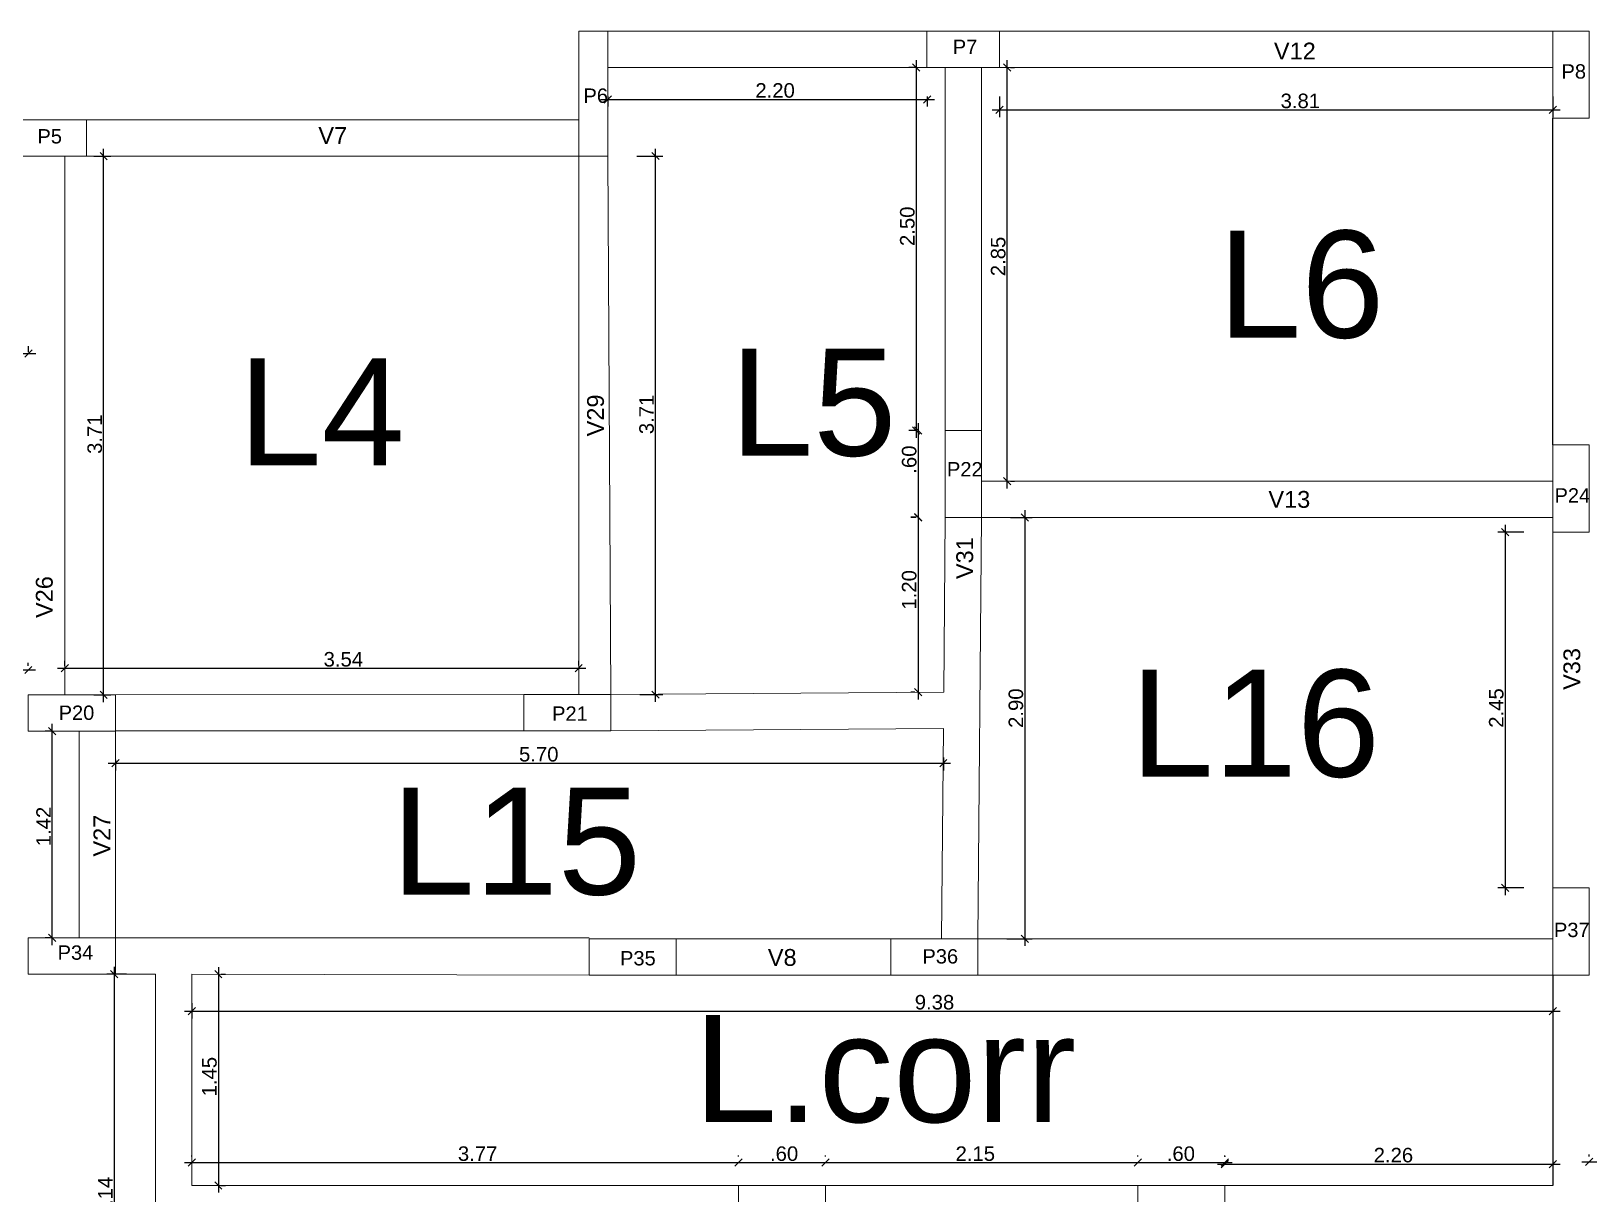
# Model space of a CAD drawing. Header units: millimetres. Extents: x 2878 to 6301, y 540 to 1980.
# Drawn here: x 2920.83 to 2931.56, y 714.03 to 722.04 of the extents above; entities that cross this region are included whole.
import ezdxf

# ---------------------------------------------------------------- set-up
doc = ezdxf.new("R2010")
doc.units = ezdxf.units.MM
doc.header["$LTSCALE"] = 4
for name, color, linetype, lineweight in [('ALVENARIA', 4, 'Continuous', 20), ('COTAS', 35, 'Continuous', 5), ('ESTRUTURA', 4, 'Continuous', 25), ('PILAR', 1, 'Continuous', 5)]:
    doc.layers.add(name, color=color, linetype=linetype, lineweight=lineweight)
doc.styles.get("Standard").update_dxf_attribs({"font": 'arial.ttf'})
doc.dimstyles.new('ISO-25', dxfattribs={"dimscale": 0, "dimtxt": 0.1, "dimasz": 0.05, "dimexe": 0.05, "dimexo": 0.2, "dimgap": 0.01, "dimtad": 1, "dimzin": 4, "dimdsep": 46, "dimtxsty": 'Standard', "dimblk": 'OBLIQUE', "dimcen": 0.1, "dimdle": 0.05, "dimclrt": 256, "dimadec": 0, "dimazin": 0, "dimtfac": 1, "dimtix": 1, "dimtofl": 0, "dimtmove": 0, "dimatfit": 3, "dimfxl": 1, "dimtfillclr": 256, "dimarcsym": 0})

# ---------------------------------------------------------------- blocks, each defined once
blk = doc.blocks.new('PILAR')
at = {"layer": 'PILAR', "ltscale": 0.01}
blk.add_lwpolyline([(-0.15, 0), (0.1, 0), (0.1, -0.6), (-0.15, -0.6)], close=True, dxfattribs=at)
blk = doc.blocks.new('_Oblique')
at = {"color": 0, "linetype": 'ByBlock', "lineweight": -2}
blk.add_line((-0.5, -0.5), (0.5, 0.5), dxfattribs=at)
blk = doc.blocks.new('*D353')
at = {"layer": 'COTAS', "color": 0, "lineweight": -2, "transparency": 16777216}
for p, q in [((2918.591, 719.826), (2918.591, 719.866)), ((2920.812, 719.826), (2920.812, 719.866)), ((2918.541, 719.816), (2920.862, 719.816))]:
    blk.add_line(p, q, dxfattribs=at)
at = {"layer": 'Defpoints', "color": 0, "transparency": 16777216}
for p in [(2920.812, 719.816), (2918.591, 719.626), (2920.812, 719.626)]:
    blk.add_point(p, dxfattribs=at)
at = {"layer": 'COTAS', "color": 0, "lineweight": -2, "transparency": 16777216, "xscale": 0.05, "yscale": 0.05, "zscale": 0.05, "rotation": 180}
blk.add_blockref('_Oblique', (2918.591, 719.816), dxfattribs=at)
at = {"layer": 'COTAS', "color": 0, "lineweight": -2, "transparency": 16777216, "xscale": 0.05, "yscale": 0.05, "zscale": 0.05}
blk.add_blockref('_Oblique', (2920.812, 719.816), dxfattribs=at)
at = {"layer": 'COTAS', "transparency": 16777216, "insert": (2919.678, 719.877), "char_height": 0.1, "attachment_point": 5}
blk.add_mtext('2.22', dxfattribs=at)
blk = doc.blocks.new('*D354')
at = {"layer": 'COTAS', "color": 0, "lineweight": -2, "transparency": 16777216}
for p, q in [((2917.121, 717.636), (2920.861, 717.636)), ((2917.171, 717.678), (2917.171, 717.686)), ((2920.811, 717.665), (2920.811, 717.686))]:
    blk.add_line(p, q, dxfattribs=at)
at = {"layer": 'Defpoints', "color": 0, "transparency": 16777216}
for p in [(2920.811, 717.636), (2917.171, 717.478), (2920.811, 717.465)]:
    blk.add_point(p, dxfattribs=at)
at = {"layer": 'COTAS', "color": 0, "lineweight": -2, "transparency": 16777216, "xscale": 0.05, "yscale": 0.05, "zscale": 0.05, "rotation": 180}
blk.add_blockref('_Oblique', (2917.171, 717.636), dxfattribs=at)
at = {"layer": 'COTAS', "color": 0, "lineweight": -2, "transparency": 16777216, "xscale": 0.05, "yscale": 0.05, "zscale": 0.05}
blk.add_blockref('_Oblique', (2920.811, 717.636), dxfattribs=at)
at = {"layer": 'COTAS', "transparency": 16777216, "insert": (2919.046, 717.697), "char_height": 0.1, "attachment_point": 5}
blk.add_mtext('3.64', dxfattribs=at)
blk = doc.blocks.new('*D355')
at = {"layer": 'COTAS', "color": 0, "lineweight": -2, "transparency": 16777216}
for p, q in [((2921.262, 721.175), (2921.38, 721.175)), ((2921.33, 717.415), (2921.33, 721.225)), ((2921.262, 717.465), (2921.38, 717.465))]:
    blk.add_line(p, q, dxfattribs=at)
at = {"layer": 'Defpoints', "color": 0, "transparency": 16777216}
for p in [(2921.062, 721.175), (2921.33, 721.175), (2921.062, 717.465)]:
    blk.add_point(p, dxfattribs=at)
at = {"layer": 'COTAS', "color": 0, "lineweight": -2, "transparency": 16777216, "xscale": 0.05, "yscale": 0.05, "zscale": 0.05}
for p, rotation in [((2921.33, 721.175), 90), ((2921.33, 717.465), 270)]:
    blk.add_blockref('_Oblique', p, dxfattribs=dict(at, rotation=rotation))
at = {"layer": 'COTAS', "transparency": 16777216, "insert": (2921.269, 719.26), "char_height": 0.1, "attachment_point": 5, "rotation": 90}
blk.add_mtext('3.71', dxfattribs=at)
blk = doc.blocks.new('*D356')
at = {"layer": 'COTAS', "color": 0, "lineweight": -2, "transparency": 16777216}
for p, q in [((2921.012, 717.648), (2924.652, 717.648)), ((2921.062, 717.665), (2921.062, 717.698)), ((2924.602, 717.666), (2924.602, 717.698))]:
    blk.add_line(p, q, dxfattribs=at)
at = {"layer": 'Defpoints', "color": 0, "transparency": 16777216}
for p in [(2924.602, 717.648), (2921.062, 717.465), (2924.602, 717.466)]:
    blk.add_point(p, dxfattribs=at)
at = {"layer": 'COTAS', "color": 0, "lineweight": -2, "transparency": 16777216, "xscale": 0.05, "yscale": 0.05, "zscale": 0.05, "rotation": 180}
blk.add_blockref('_Oblique', (2921.062, 717.648), dxfattribs=at)
at = {"layer": 'COTAS', "color": 0, "lineweight": -2, "transparency": 16777216, "xscale": 0.05, "yscale": 0.05, "zscale": 0.05}
blk.add_blockref('_Oblique', (2924.602, 717.648), dxfattribs=at)
at = {"layer": 'COTAS', "transparency": 16777216, "insert": (2922.981, 717.709), "char_height": 0.1, "attachment_point": 5}
blk.add_mtext('3.54', dxfattribs=at)
blk = doc.blocks.new('*D357')
at = {"layer": 'COTAS', "color": 0, "lineweight": -2, "transparency": 16777216}
for p, q in [((2925.002, 721.176), (2925.182, 721.176)), ((2925.132, 717.416), (2925.132, 721.226)), ((2925.024, 717.466), (2925.182, 717.466))]:
    blk.add_line(p, q, dxfattribs=at)
at = {"layer": 'Defpoints', "color": 0, "transparency": 16777216}
for p in [(2924.802, 721.176), (2925.132, 721.176), (2924.824, 717.466)]:
    blk.add_point(p, dxfattribs=at)
at = {"layer": 'COTAS', "color": 0, "lineweight": -2, "transparency": 16777216, "xscale": 0.05, "yscale": 0.05, "zscale": 0.05}
for p, rotation in [((2925.132, 721.176), 90), ((2925.132, 717.466), 270)]:
    blk.add_blockref('_Oblique', p, dxfattribs=dict(at, rotation=rotation))
at = {"layer": 'COTAS', "transparency": 16777216, "insert": (2925.07, 719.396), "char_height": 0.1, "attachment_point": 5, "rotation": 90}
blk.add_mtext('3.71', dxfattribs=at)
blk = doc.blocks.new('*D358')
at = {"layer": 'COTAS', "color": 0, "lineweight": -2, "transparency": 16777216}
for p, q in [((2924.802, 721.586), (2924.802, 721.516)), ((2927.002, 721.586), (2927.002, 721.516)), ((2924.752, 721.566), (2927.052, 721.566))]:
    blk.add_line(p, q, dxfattribs=at)
at = {"layer": 'Defpoints', "color": 0, "transparency": 16777216}
for p in [(2924.802, 721.786), (2927.002, 721.786), (2927.002, 721.566)]:
    blk.add_point(p, dxfattribs=at)
at = {"layer": 'COTAS', "color": 0, "lineweight": -2, "transparency": 16777216, "xscale": 0.05, "yscale": 0.05, "zscale": 0.05, "rotation": 180}
blk.add_blockref('_Oblique', (2924.802, 721.566), dxfattribs=at)
at = {"layer": 'COTAS', "color": 0, "lineweight": -2, "transparency": 16777216, "xscale": 0.05, "yscale": 0.05, "zscale": 0.05}
blk.add_blockref('_Oblique', (2927.002, 721.566), dxfattribs=at)
at = {"layer": 'COTAS', "transparency": 16777216, "insert": (2925.955, 721.627), "char_height": 0.1, "attachment_point": 5}
blk.add_mtext('2.20', dxfattribs=at)
blk = doc.blocks.new('*D359')
at = {"layer": 'COTAS', "color": 0, "lineweight": -2, "transparency": 16777216}
for p, q in [((2926.927, 721.786), (2926.877, 721.786)), ((2926.927, 721.836), (2926.927, 719.236)), ((2926.927, 719.286), (2926.877, 719.286))]:
    blk.add_line(p, q, dxfattribs=at)
at = {"layer": 'Defpoints', "color": 0, "transparency": 16777216}
for p in [(2927.127, 721.786), (2926.927, 719.286), (2927.127, 719.286)]:
    blk.add_point(p, dxfattribs=at)
at = {"layer": 'COTAS', "color": 0, "lineweight": -2, "transparency": 16777216, "xscale": 0.05, "yscale": 0.05, "zscale": 0.05}
for p, rotation in [((2926.927, 721.786), 90), ((2926.927, 719.286), 270)]:
    blk.add_blockref('_Oblique', p, dxfattribs=dict(at, rotation=rotation))
at = {"layer": 'COTAS', "transparency": 16777216, "insert": (2926.866, 720.692), "char_height": 0.1, "attachment_point": 5, "rotation": 90}
blk.add_mtext('2.50', dxfattribs=at)
blk = doc.blocks.new('*D360')
at = {"layer": 'COTAS', "color": 0, "lineweight": -2, "transparency": 16777216}
for p, q in [((2926.94, 719.336), (2926.94, 718.636)), ((2926.927, 719.286), (2926.89, 719.286)), ((2926.927, 718.686), (2926.89, 718.686))]:
    blk.add_line(p, q, dxfattribs=at)
at = {"layer": 'Defpoints', "color": 0, "transparency": 16777216}
for p in [(2927.127, 719.286), (2926.94, 718.686), (2927.127, 718.686)]:
    blk.add_point(p, dxfattribs=at)
at = {"layer": 'COTAS', "color": 0, "lineweight": -2, "transparency": 16777216, "xscale": 0.05, "yscale": 0.05, "zscale": 0.05}
for p, rotation in [((2926.94, 719.286), 90), ((2926.94, 718.686), 270)]:
    blk.add_blockref('_Oblique', p, dxfattribs=dict(at, rotation=rotation))
at = {"layer": 'COTAS', "transparency": 16777216, "insert": (2926.879, 719.085), "char_height": 0.1, "attachment_point": 5, "rotation": 90}
blk.add_mtext('.60', dxfattribs=at)
blk = doc.blocks.new('*D361')
at = {"layer": 'COTAS', "color": 0, "lineweight": -2, "transparency": 16777216}
for p, q in [((2926.927, 718.688), (2926.89, 718.688)), ((2926.94, 718.738), (2926.94, 717.433)), ((2926.917, 717.483), (2926.89, 717.483))]:
    blk.add_line(p, q, dxfattribs=at)
at = {"layer": 'Defpoints', "color": 0, "transparency": 16777216}
for p in [(2927.127, 718.688), (2926.94, 717.483), (2927.117, 717.483)]:
    blk.add_point(p, dxfattribs=at)
at = {"layer": 'COTAS', "color": 0, "lineweight": -2, "transparency": 16777216, "xscale": 0.05, "yscale": 0.05, "zscale": 0.05}
for p, rotation in [((2926.94, 718.688), 90), ((2926.94, 717.483), 270)]:
    blk.add_blockref('_Oblique', p, dxfattribs=dict(at, rotation=rotation))
at = {"layer": 'COTAS', "transparency": 16777216, "insert": (2926.879, 718.188), "char_height": 0.1, "attachment_point": 5, "rotation": 90}
blk.add_mtext('1.20', dxfattribs=at)
blk = doc.blocks.new('*D362')
at = {"layer": 'COTAS', "color": 0, "lineweight": -2, "transparency": 16777216}
for p, q in [((2927.577, 718.686), (2927.725, 718.686)), ((2927.675, 718.736), (2927.675, 715.735)), ((2927.552, 715.785), (2927.725, 715.785))]:
    blk.add_line(p, q, dxfattribs=at)
at = {"layer": 'Defpoints', "color": 0, "transparency": 16777216}
for p in [(2927.377, 718.686), (2927.352, 715.785), (2927.675, 715.785)]:
    blk.add_point(p, dxfattribs=at)
at = {"layer": 'COTAS', "color": 0, "lineweight": -2, "transparency": 16777216, "xscale": 0.05, "yscale": 0.05, "zscale": 0.05}
for p, rotation in [((2927.675, 718.686), 90), ((2927.675, 715.785), 270)]:
    blk.add_blockref('_Oblique', p, dxfattribs=dict(at, rotation=rotation))
at = {"layer": 'COTAS', "transparency": 16777216, "insert": (2927.614, 717.373), "char_height": 0.1, "attachment_point": 5, "rotation": 90}
blk.add_mtext('2.90', dxfattribs=at)
blk = doc.blocks.new('*D363')
at = {"layer": 'COTAS', "color": 0, "lineweight": -2, "transparency": 16777216}
for p, q in [((2927.553, 718.886), (2927.553, 721.836)), ((2927.577, 721.786), (2927.603, 721.786)), ((2927.577, 718.936), (2927.603, 718.936))]:
    blk.add_line(p, q, dxfattribs=at)
at = {"layer": 'Defpoints', "color": 0, "transparency": 16777216}
for p in [(2927.377, 721.786), (2927.553, 721.786), (2927.377, 718.936)]:
    blk.add_point(p, dxfattribs=at)
at = {"layer": 'COTAS', "color": 0, "lineweight": -2, "transparency": 16777216, "xscale": 0.05, "yscale": 0.05, "zscale": 0.05}
for p, rotation in [((2927.553, 721.786), 90), ((2927.553, 718.936), 270)]:
    blk.add_blockref('_Oblique', p, dxfattribs=dict(at, rotation=rotation))
at = {"layer": 'COTAS', "transparency": 16777216, "insert": (2927.492, 720.484), "char_height": 0.1, "attachment_point": 5, "rotation": 90}
blk.add_mtext('2.85', dxfattribs=at)
blk = doc.blocks.new('*D364')
at = {"layer": 'COTAS', "color": 0, "lineweight": -2, "transparency": 16777216}
for p, q in [((2927.501, 721.586), (2927.501, 721.444)), ((2931.312, 721.586), (2931.312, 721.444)), ((2927.451, 721.494), (2931.362, 721.494))]:
    blk.add_line(p, q, dxfattribs=at)
at = {"layer": 'Defpoints', "color": 0, "transparency": 16777216}
for p in [(2927.501, 721.786), (2931.312, 721.786), (2931.312, 721.494)]:
    blk.add_point(p, dxfattribs=at)
at = {"layer": 'COTAS', "color": 0, "lineweight": -2, "transparency": 16777216, "xscale": 0.05, "yscale": 0.05, "zscale": 0.05, "rotation": 180}
blk.add_blockref('_Oblique', (2927.501, 721.494), dxfattribs=at)
at = {"layer": 'COTAS', "color": 0, "lineweight": -2, "transparency": 16777216, "xscale": 0.05, "yscale": 0.05, "zscale": 0.05}
blk.add_blockref('_Oblique', (2931.312, 721.494), dxfattribs=at)
at = {"layer": 'COTAS', "transparency": 16777216, "insert": (2929.573, 721.555), "char_height": 0.1, "attachment_point": 5}
blk.add_mtext('3.81', dxfattribs=at)
blk = doc.blocks.new('*D365')
at = {"layer": 'COTAS', "color": 0, "lineweight": -2, "transparency": 16777216}
for p, q in [((2931.113, 718.586), (2930.934, 718.586)), ((2930.984, 718.636), (2930.984, 716.085)), ((2931.113, 716.135), (2930.934, 716.135))]:
    blk.add_line(p, q, dxfattribs=at)
at = {"layer": 'Defpoints', "color": 0, "transparency": 16777216}
for p in [(2931.313, 718.586), (2930.984, 716.135), (2931.313, 716.135)]:
    blk.add_point(p, dxfattribs=at)
at = {"layer": 'COTAS', "color": 0, "lineweight": -2, "transparency": 16777216, "xscale": 0.05, "yscale": 0.05, "zscale": 0.05}
for p, rotation in [((2930.984, 718.586), 90), ((2930.984, 716.135), 270)]:
    blk.add_blockref('_Oblique', p, dxfattribs=dict(at, rotation=rotation))
at = {"layer": 'COTAS', "transparency": 16777216, "insert": (2930.923, 717.374), "char_height": 0.1, "attachment_point": 5, "rotation": 90}
blk.add_mtext('2.45', dxfattribs=at)
blk = doc.blocks.new('*D366')
at = {"layer": 'COTAS', "color": 0, "lineweight": -2, "transparency": 16777216}
for p, q in [((2922.12, 715.59), (2922.12, 714.036)), ((2922.137, 715.54), (2922.17, 715.54)), ((2922.137, 714.086), (2922.17, 714.086))]:
    blk.add_line(p, q, dxfattribs=at)
at = {"layer": 'Defpoints', "color": 0, "transparency": 16777216}
for p in [(2921.937, 715.54), (2921.937, 714.086), (2922.12, 714.086)]:
    blk.add_point(p, dxfattribs=at)
at = {"layer": 'COTAS', "color": 0, "lineweight": -2, "transparency": 16777216, "xscale": 0.05, "yscale": 0.05, "zscale": 0.05}
for p, rotation in [((2922.12, 715.54), 90), ((2922.12, 714.086), 270)]:
    blk.add_blockref('_Oblique', p, dxfattribs=dict(at, rotation=rotation))
at = {"layer": 'COTAS', "transparency": 16777216, "insert": (2922.059, 714.835), "char_height": 0.1, "attachment_point": 5, "rotation": 90}
blk.add_mtext('1.45', dxfattribs=at)
blk = doc.blocks.new('*D367')
at = {"layer": 'COTAS', "color": 0, "lineweight": -2, "transparency": 16777216}
for p, q in [((2921.937, 714.286), (2921.937, 714.293)), ((2925.703, 714.286), (2925.703, 714.293)), ((2921.887, 714.243), (2925.753, 714.243))]:
    blk.add_line(p, q, dxfattribs=at)
at = {"layer": 'Defpoints', "color": 0, "transparency": 16777216}
for p in [(2925.703, 714.243), (2921.937, 714.086), (2925.703, 714.086)]:
    blk.add_point(p, dxfattribs=at)
at = {"layer": 'COTAS', "color": 0, "lineweight": -2, "transparency": 16777216, "xscale": 0.05, "yscale": 0.05, "zscale": 0.05, "rotation": 180}
blk.add_blockref('_Oblique', (2921.937, 714.243), dxfattribs=at)
at = {"layer": 'COTAS', "color": 0, "lineweight": -2, "transparency": 16777216, "xscale": 0.05, "yscale": 0.05, "zscale": 0.05}
blk.add_blockref('_Oblique', (2925.703, 714.243), dxfattribs=at)
at = {"layer": 'COTAS', "transparency": 16777216, "insert": (2923.906, 714.304), "char_height": 0.1, "attachment_point": 5}
blk.add_mtext('3.77', dxfattribs=at)
blk = doc.blocks.new('*D368')
at = {"layer": 'COTAS', "color": 0, "lineweight": -2, "transparency": 16777216}
for p, q in [((2925.703, 714.286), (2925.703, 714.293)), ((2926.303, 714.286), (2926.303, 714.293)), ((2925.653, 714.243), (2926.353, 714.243))]:
    blk.add_line(p, q, dxfattribs=at)
at = {"layer": 'Defpoints', "color": 0, "transparency": 16777216}
for p in [(2926.303, 714.243), (2925.703, 714.086), (2926.303, 714.086)]:
    blk.add_point(p, dxfattribs=at)
at = {"layer": 'COTAS', "color": 0, "lineweight": -2, "transparency": 16777216, "xscale": 0.05, "yscale": 0.05, "zscale": 0.05, "rotation": 180}
blk.add_blockref('_Oblique', (2925.703, 714.243), dxfattribs=at)
at = {"layer": 'COTAS', "color": 0, "lineweight": -2, "transparency": 16777216, "xscale": 0.05, "yscale": 0.05, "zscale": 0.05}
blk.add_blockref('_Oblique', (2926.303, 714.243), dxfattribs=at)
at = {"layer": 'COTAS', "transparency": 16777216, "insert": (2926.017, 714.304), "char_height": 0.1, "attachment_point": 5}
blk.add_mtext('.60', dxfattribs=at)
blk = doc.blocks.new('*D369')
at = {"layer": 'COTAS', "color": 0, "lineweight": -2, "transparency": 16777216}
for p, q in [((2926.303, 714.286), (2926.303, 714.293)), ((2928.453, 714.286), (2928.453, 714.293)), ((2926.253, 714.243), (2928.503, 714.243))]:
    blk.add_line(p, q, dxfattribs=at)
at = {"layer": 'Defpoints', "color": 0, "transparency": 16777216}
for p in [(2928.453, 714.243), (2926.303, 714.086), (2928.453, 714.086)]:
    blk.add_point(p, dxfattribs=at)
at = {"layer": 'COTAS', "color": 0, "lineweight": -2, "transparency": 16777216, "xscale": 0.05, "yscale": 0.05, "zscale": 0.05, "rotation": 180}
blk.add_blockref('_Oblique', (2926.303, 714.243), dxfattribs=at)
at = {"layer": 'COTAS', "color": 0, "lineweight": -2, "transparency": 16777216, "xscale": 0.05, "yscale": 0.05, "zscale": 0.05}
blk.add_blockref('_Oblique', (2928.453, 714.243), dxfattribs=at)
at = {"layer": 'COTAS', "transparency": 16777216, "insert": (2927.334, 714.304), "char_height": 0.1, "attachment_point": 5}
blk.add_mtext('2.15', dxfattribs=at)
blk = doc.blocks.new('*D370')
at = {"layer": 'COTAS', "color": 0, "lineweight": -2, "transparency": 16777216}
for p, q in [((2928.453, 714.286), (2928.453, 714.293)), ((2929.053, 714.286), (2929.053, 714.293)), ((2928.403, 714.243), (2929.103, 714.243))]:
    blk.add_line(p, q, dxfattribs=at)
at = {"layer": 'Defpoints', "color": 0, "transparency": 16777216}
for p in [(2929.053, 714.243), (2928.453, 714.086), (2929.053, 714.086)]:
    blk.add_point(p, dxfattribs=at)
at = {"layer": 'COTAS', "color": 0, "lineweight": -2, "transparency": 16777216, "xscale": 0.05, "yscale": 0.05, "zscale": 0.05, "rotation": 180}
blk.add_blockref('_Oblique', (2928.453, 714.243), dxfattribs=at)
at = {"layer": 'COTAS', "color": 0, "lineweight": -2, "transparency": 16777216, "xscale": 0.05, "yscale": 0.05, "zscale": 0.05}
blk.add_blockref('_Oblique', (2929.053, 714.243), dxfattribs=at)
at = {"layer": 'COTAS', "transparency": 16777216, "insert": (2928.75, 714.304), "char_height": 0.1, "attachment_point": 5}
blk.add_mtext('.60', dxfattribs=at)
blk = doc.blocks.new('*D371')
at = {"layer": 'COTAS', "color": 0, "lineweight": -2, "transparency": 16777216}
for p, q in [((2920.961, 717.215), (2920.926, 717.215)), ((2920.976, 715.741), (2920.976, 717.265)), ((2920.961, 715.791), (2920.926, 715.791))]:
    blk.add_line(p, q, dxfattribs=at)
at = {"layer": 'Defpoints', "color": 0, "transparency": 16777216}
for p in [(2920.976, 717.215), (2921.161, 717.215), (2921.161, 715.791)]:
    blk.add_point(p, dxfattribs=at)
at = {"layer": 'COTAS', "color": 0, "lineweight": -2, "transparency": 16777216, "xscale": 0.05, "yscale": 0.05, "zscale": 0.05}
for p, rotation in [((2920.976, 717.215), 90), ((2920.976, 715.791), 270)]:
    blk.add_blockref('_Oblique', p, dxfattribs=dict(at, rotation=rotation))
at = {"layer": 'COTAS', "transparency": 16777216, "insert": (2920.916, 716.558), "char_height": 0.1, "attachment_point": 5, "rotation": 90}
blk.add_mtext('1.42', dxfattribs=at)
blk = doc.blocks.new('*D372')
at = {"layer": 'COTAS', "color": 0, "lineweight": -2, "transparency": 16777216}
for p, q in [((2921.403, 715.591), (2921.403, 712.355)), ((2921.487, 715.541), (2921.353, 715.541)), ((2921.487, 712.405), (2921.353, 712.405))]:
    blk.add_line(p, q, dxfattribs=at)
at = {"layer": 'Defpoints', "color": 0, "transparency": 16777216}
for p in [(2921.687, 715.541), (2921.403, 712.405), (2921.687, 712.405)]:
    blk.add_point(p, dxfattribs=at)
at = {"layer": 'COTAS', "color": 0, "lineweight": -2, "transparency": 16777216, "xscale": 0.05, "yscale": 0.05, "zscale": 0.05}
for p, rotation in [((2921.403, 715.541), 90), ((2921.403, 712.405), 270)]:
    blk.add_blockref('_Oblique', p, dxfattribs=dict(at, rotation=rotation))
at = {"layer": 'COTAS', "transparency": 16777216, "insert": (2921.342, 714.009), "char_height": 0.1, "attachment_point": 5, "rotation": 90}
blk.add_mtext('3.14', dxfattribs=at)
blk = doc.blocks.new('*D465')
at = {"layer": 'COTAS', "color": 0, "lineweight": -2, "transparency": 16777216}
for p, q in [((2929.053, 714.286), (2929.053, 714.283)), ((2931.313, 714.286), (2931.313, 714.283)), ((2929.003, 714.233), (2931.363, 714.233))]:
    blk.add_line(p, q, dxfattribs=at)
at = {"layer": 'Defpoints', "color": 0, "transparency": 16777216}
for p in [(2931.313, 714.233), (2929.053, 714.086), (2931.313, 714.086)]:
    blk.add_point(p, dxfattribs=at)
at = {"layer": 'COTAS', "color": 0, "lineweight": -2, "transparency": 16777216, "xscale": 0.05, "yscale": 0.05, "zscale": 0.05, "rotation": 180}
blk.add_blockref('_Oblique', (2929.053, 714.233), dxfattribs=at)
at = {"layer": 'COTAS', "color": 0, "lineweight": -2, "transparency": 16777216, "xscale": 0.05, "yscale": 0.05, "zscale": 0.05}
blk.add_blockref('_Oblique', (2931.313, 714.233), dxfattribs=at)
at = {"layer": 'COTAS', "transparency": 16777216, "insert": (2930.214, 714.294), "char_height": 0.1, "attachment_point": 5}
blk.add_mtext('2.26', dxfattribs=at)
blk = doc.blocks.new('*D470')
at = {"layer": 'COTAS', "color": 0, "lineweight": -2, "transparency": 16777216}
for p, q in [((2921.361, 716.994), (2927.164, 716.994)), ((2921.411, 717.016), (2921.411, 716.944)), ((2927.114, 717.033), (2927.114, 716.944))]:
    blk.add_line(p, q, dxfattribs=at)
at = {"layer": 'Defpoints', "color": 0, "transparency": 16777216}
for p in [(2921.411, 717.216), (2927.114, 717.233), (2927.114, 716.994)]:
    blk.add_point(p, dxfattribs=at)
at = {"layer": 'COTAS', "color": 0, "lineweight": -2, "transparency": 16777216, "xscale": 0.05, "yscale": 0.05, "zscale": 0.05, "rotation": 180}
blk.add_blockref('_Oblique', (2921.411, 716.994), dxfattribs=at)
at = {"layer": 'COTAS', "color": 0, "lineweight": -2, "transparency": 16777216, "xscale": 0.05, "yscale": 0.05, "zscale": 0.05}
blk.add_blockref('_Oblique', (2927.114, 716.994), dxfattribs=at)
at = {"layer": 'COTAS', "transparency": 16777216, "insert": (2924.327, 717.055), "char_height": 0.1, "attachment_point": 5}
blk.add_mtext('5.70', dxfattribs=at)
blk = doc.blocks.new('*D480')
at = {"layer": 'COTAS', "color": 0, "lineweight": -2, "transparency": 16777216}
for p, q in [((2921.887, 715.286), (2931.363, 715.286)), ((2921.937, 715.34), (2921.937, 715.236)), ((2931.313, 715.335), (2931.313, 715.236))]:
    blk.add_line(p, q, dxfattribs=at)
at = {"layer": 'Defpoints', "color": 0, "transparency": 16777216}
for p in [(2921.937, 715.54), (2931.313, 715.535), (2931.313, 715.286)]:
    blk.add_point(p, dxfattribs=at)
at = {"layer": 'COTAS', "color": 0, "lineweight": -2, "transparency": 16777216, "xscale": 0.05, "yscale": 0.05, "zscale": 0.05, "rotation": 180}
blk.add_blockref('_Oblique', (2921.937, 715.286), dxfattribs=at)
at = {"layer": 'COTAS', "color": 0, "lineweight": -2, "transparency": 16777216, "xscale": 0.05, "yscale": 0.05, "zscale": 0.05}
blk.add_blockref('_Oblique', (2931.313, 715.286), dxfattribs=at)
at = {"layer": 'COTAS', "transparency": 16777216, "insert": (2927.053, 715.347), "char_height": 0.1, "attachment_point": 5}
blk.add_mtext('9.38', dxfattribs=at)
blk = doc.blocks.new('*D482')
at = {"layer": 'COTAS', "color": 0, "lineweight": -2, "transparency": 16777216}
for p, q in [((2931.563, 714.286), (2931.563, 714.298)), ((2934.212, 714.286), (2934.212, 714.298)), ((2931.513, 714.248), (2934.262, 714.248))]:
    blk.add_line(p, q, dxfattribs=at)
at = {"layer": 'Defpoints', "color": 0, "transparency": 16777216}
for p in [(2934.212, 714.248), (2931.563, 714.086), (2934.212, 714.086)]:
    blk.add_point(p, dxfattribs=at)
at = {"layer": 'COTAS', "color": 0, "lineweight": -2, "transparency": 16777216, "xscale": 0.05, "yscale": 0.05, "zscale": 0.05, "rotation": 180}
blk.add_blockref('_Oblique', (2931.563, 714.248), dxfattribs=at)
at = {"layer": 'COTAS', "color": 0, "lineweight": -2, "transparency": 16777216, "xscale": 0.05, "yscale": 0.05, "zscale": 0.05}
blk.add_blockref('_Oblique', (2934.212, 714.248), dxfattribs=at)
at = {"layer": 'COTAS', "transparency": 16777216, "insert": (2932.924, 714.309), "char_height": 0.1, "attachment_point": 5}
blk.add_mtext('2.65', dxfattribs=at)

msp = doc.modelspace()

# ---------------------------------------------------------------- linework, layer by layer
at = {"layer": 'ALVENARIA'}
for p, q in [((2927.001, 722.036), (2924.802, 722.036)), ((2927.302, 722.036), (2927.002, 722.036)), ((2927.302, 722.036), (2927.302, 722.036)), ((2931.312, 722.036), (2927.501, 722.036)), ((2927.001, 721.786), (2924.802, 721.786)), ((2927.202, 721.786), (2927.002, 721.786)), ((2927.127, 719.286), (2927.127, 721.786)), ((2927.377, 719.286), (2927.377, 721.786)), ((2927.501, 721.786), (2931.312, 721.786)), ((2921.212, 721.425), (2924.602, 721.425)), ((2921.062, 717.465), (2921.062, 721.175)), ((2921.212, 721.175), (2924.602, 721.176)), ((2924.602, 721.176), (2924.602, 717.466)), ((2924.824, 717.466), (2924.802, 721.176)), ((2927.377, 718.936), (2931.313, 718.936)), ((2927.127, 718.688), (2927.117, 717.483)), ((2927.377, 718.686), (2927.352, 715.785)), ((2927.377, 718.686), (2931.313, 718.686)), ((2931.313, 718.586), (2931.313, 716.135)), ((2924.224, 717.466), (2921.411, 717.465)), ((2924.822, 717.466), (2927.117, 717.483)), ((2921.161, 715.791), (2921.161, 717.215)), ((2924.224, 717.216), (2921.411, 717.216)), ((2921.411, 715.791), (2921.411, 717.215)), ((2924.824, 717.216), (2927.114, 717.233)), ((2927.114, 717.233), (2927.102, 715.787)), ((2921.411, 715.791), (2924.674, 715.791)), ((2925.274, 715.785), (2926.752, 715.785)), ((2927.352, 715.785), (2931.313, 715.785)), ((2921.687, 715.541), (2921.411, 715.541)), ((2921.687, 712.405), (2921.687, 715.541)), ((2924.674, 715.535), (2921.937, 715.54)), ((2921.937, 714.086), (2921.937, 715.54)), ((2925.274, 715.535), (2926.752, 715.535)), ((2927.352, 715.535), (2931.313, 715.535)), ((2925.703, 714.086), (2921.937, 714.086)), ((2928.453, 714.086), (2926.303, 714.086)), ((2929.053, 714.086), (2931.313, 714.086))]:
    msp.add_line(p, q, dxfattribs=at)
at = {"layer": 'ALVENARIA', "ltscale": 0.03}
msp.add_line((2931.312, 722.036), (2931.462, 722.036), dxfattribs=at)
at = {"layer": 'ESTRUTURA'}
for p, q in [((2931.313, 719.186), (2931.312, 721.436)), ((2931.313, 715.535), (2931.313, 714.086))]:
    msp.add_line(p, q, dxfattribs=at)
at = {"layer": 'PILAR', "color": 1, "ltscale": 0.01}
for points in [[(2924.602, 722.036), (2924.802, 722.036), (2924.802, 721.176), (2924.602, 721.176)], [(2927.501, 721.786), (2927.501, 722.036), (2927.001, 722.036), (2927.001, 721.786)], [(2921.212, 721.175), (2921.212, 721.425), (2920.712, 721.425), (2920.712, 721.175)]]:
    msp.add_lwpolyline(points, close=True, dxfattribs=at)

# ---------------------------------------------------------------- block references
at = {"layer": 'COTAS', "xscale": -1}
for p, rotation in [((2931.462, 721.436), 180), ((2920.811, 717.315), 90), ((2924.224, 717.316), 90), ((2920.811, 715.641), 90), ((2924.674, 715.635), 90), ((2926.752, 715.635), 90), ((2925.703, 713.936), 90), ((2928.453, 713.936), 90)]:
    msp.add_blockref('PILAR', p, dxfattribs=dict(at, rotation=rotation))
at = {"layer": 'COTAS', "rotation": 180}
for p in [(2927.227, 718.686), (2931.413, 718.586), (2931.413, 715.535)]:
    msp.add_blockref('PILAR', p, dxfattribs=at)

# ---------------------------------------------------------------- texts
at = {"layer": 'COTAS', "attachment_point": 1}
for s, width, heights, insert, char_height in [('P7', 2.5, [1.872], (2927.179, 721.977), 0.0988), ('V12', 2.5, [1.872], (2929.391, 721.957), 0.116), ('P8', 2.5, [1.872], (2931.372, 721.808), 0.0988), ('P6', 2.5, [1.872], (2924.635, 721.641), 0.0988), ('P5', 2.5, [1.872], (2920.874, 721.361), 0.0988), ('V7', 2.5, [1.872], (2922.809, 721.375), 0.116), ('L6', 2.5, [1.872], (2929.006, 720.662), 0.7375), ('L4', 2.5, [1.872], (2922.259, 719.782), 0.7375), ('L5', 2.5, [1.872], (2925.645, 719.849), 0.7375), ('P22', 2.5, [1.872], (2927.139, 719.068), 0.0988), ('P24', 2.5, [1.872], (2931.324, 718.888), 0.0988), ('V13', 2.5, [1.872], (2929.353, 718.869), 0.116), ('L16', 2.5, [1.872], (2928.403, 717.638), 0.7375), ('P20', 2.5, [1.872], (2921.02, 717.391), 0.0988), ('P21', 2.5, [1.872], (2924.419, 717.385), 0.0988), ('L15', 2.5, [1.872], (2923.313, 716.826), 0.7375), ('P37', 2.5, [1.872], (2931.32, 715.895), 0.0988), ('P34', 2.5, [1.872], (2921.013, 715.739), 0.0988), ('P35', 2.5, [1.872], (2924.887, 715.7), 0.0988), ('V8', 0.59468, [0.385], (2925.905, 715.714), 0.116), ('P36', 2.5, [1.872], (2926.97, 715.713), 0.0988), ('L.corr', 2.5, [1.872], (2925.395, 715.259), 0.7375)]:
    msp.add_mtext_dynamic_manual_height_columns(s, width=width, gutter_width=12.5, heights=heights, dxfattribs=dict(at, insert=insert, char_height=char_height))
at = {"layer": 'COTAS', "char_height": 0.116, "attachment_point": 1, "rotation": 90}
for s, insert in [('V29', (2924.66, 719.245)), ('V31', (2927.203, 718.262)), ('V26', (2920.863, 717.994)), ('V33', (2931.385, 717.499)), ('V27', (2921.26, 716.351))]:
    msp.add_mtext_dynamic_manual_height_columns(s, width=2.5, gutter_width=12.5, heights=[1.872], dxfattribs=dict(at, insert=insert))

# ---------------------------------------------------------------- dimensions: what is measured, and where the dimension line sits
at = {"layer": 'COTAS'}
for base, p1, p2, picture, middle in [((2927.002, 721.566), (2924.802, 721.786), (2927.002, 721.786), '*D358', (2925.955, 721.566)), ((2931.312, 721.494), (2927.501, 721.786), (2931.312, 721.786), '*D364', (2929.573, 721.494)), ((2920.812, 719.816), (2918.591, 719.626), (2920.812, 719.626), '*D353', (2919.678, 719.816)), ((2920.811, 717.636), (2917.171, 717.478), (2920.811, 717.465), '*D354', (2919.046, 717.636)), ((2924.602, 717.648), (2921.062, 717.465), (2924.602, 717.466), '*D356', (2922.981, 717.648)), ((2927.114, 716.994), (2921.411, 717.216), (2927.114, 717.233), '*D470', (2924.327, 716.994)), ((2931.313, 715.286), (2921.937, 715.54), (2931.313, 715.535), '*D480', (2927.053, 715.286)), ((2925.703, 714.243), (2921.937, 714.086), (2925.703, 714.086), '*D367', (2923.906, 714.243)), ((2926.303, 714.243), (2925.703, 714.086), (2926.303, 714.086), '*D368', (2926.017, 714.243)), ((2928.453, 714.243), (2926.303, 714.086), (2928.453, 714.086), '*D369', (2927.334, 714.243)), ((2929.053, 714.243), (2928.453, 714.086), (2929.053, 714.086), '*D370', (2928.75, 714.243)), ((2931.313, 714.233), (2929.053, 714.086), (2931.313, 714.086), '*D465', (2930.214, 714.233)), ((2934.212, 714.248), (2931.563, 714.086), (2934.212, 714.086), '*D482', (2932.924, 714.248))]:
    dim = msp.add_linear_dim(base=base, p1=p1, p2=p2, dimstyle='ISO-25', override={"dimscale": 1}, dxfattribs=at)
    dim.commit()
    dim.dimension.update_dxf_attribs({"geometry": picture, "text_midpoint": middle, "dimtype": 160})
for base, p1, p2, picture, middle in [((2926.927, 719.286), (2927.127, 721.786), (2927.127, 719.286), '*D359', (2926.927, 720.692)), ((2927.553, 721.786), (2927.377, 718.936), (2927.377, 721.786), '*D363', (2927.553, 720.484)), ((2921.33, 721.175), (2921.062, 717.465), (2921.062, 721.175), '*D355', (2921.33, 719.26)), ((2925.132, 721.176), (2924.824, 717.466), (2924.802, 721.176), '*D357', (2925.132, 719.396)), ((2926.94, 718.686), (2927.127, 719.286), (2927.127, 718.686), '*D360', (2926.94, 719.085)), ((2926.94, 717.4833), (2927.127, 718.6879), (2927.1165, 717.4833), '*D361', (2926.94, 718.1878)), ((2927.675, 715.785), (2927.377, 718.686), (2927.352, 715.785), '*D362', (2927.675, 717.373)), ((2930.984, 716.135), (2931.313, 718.586), (2931.313, 716.135), '*D365', (2930.984, 717.374)), ((2920.976, 717.215), (2921.161, 715.791), (2921.161, 717.215), '*D371', (2920.976, 716.558)), ((2921.403, 712.405), (2921.687, 715.541), (2921.687, 712.405), '*D372', (2921.403, 714.009)), ((2922.12, 714.086), (2921.937, 715.54), (2921.937, 714.086), '*D366', (2922.12, 714.835))]:
    dim = msp.add_linear_dim(base=base, p1=p1, p2=p2, angle=90, dimstyle='ISO-25', override={"dimscale": 1}, dxfattribs=at)
    dim.commit()
    dim.dimension.update_dxf_attribs({"geometry": picture, "text_midpoint": middle, "dimtype": 160})

doc.saveas('drawing.dxf')
